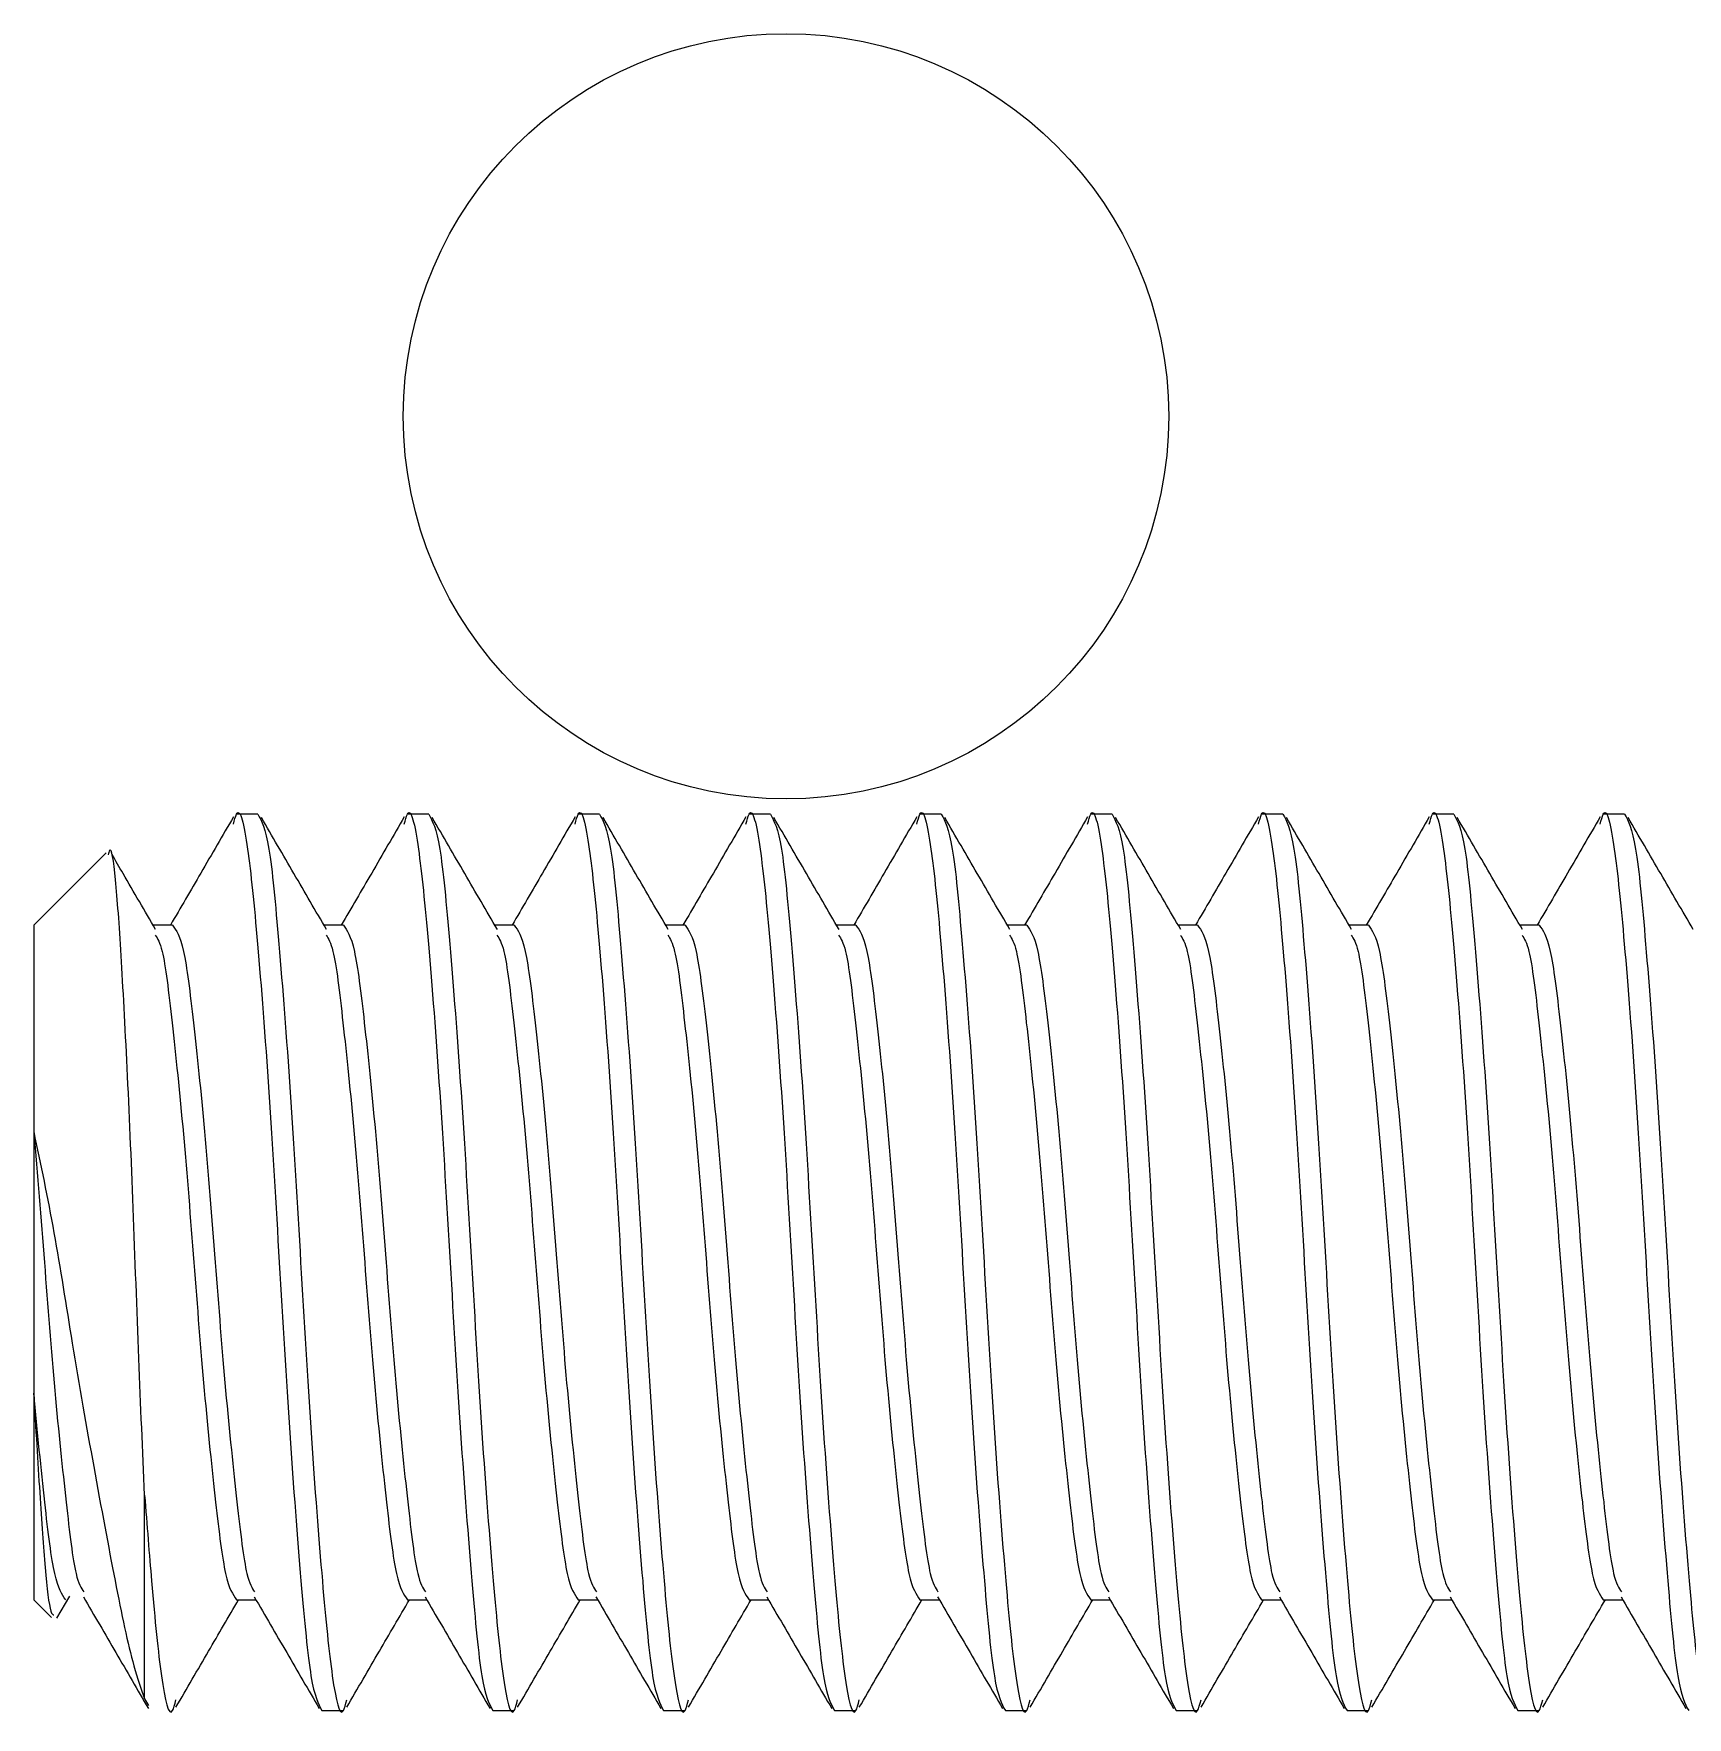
# Model space of a CAD drawing. Header units: inches. Extents: x -2.74 to 2.74, y -2.85 to 0.05.
# Drawn here: x -1.1995 to -0.897, y -1.0832 to -0.7752 of the extents above; entities that cross this region are included whole.
import ezdxf

# ---------------------------------------------------------------- set-up
doc = ezdxf.new("R2010")
doc.units = ezdxf.units.IN
doc.header["$LTSCALE"] = 0.5
doc.header["$MEASUREMENT"] = 0
doc.layers.add('Hardware', color=242, linetype='CONTINUOUS')
doc.layers.add('Mounting', color=4, linetype='CONTINUOUS')

msp = doc.modelspace()

# ---------------------------------------------------------------- linework, layer by layer
at = {"layer": 'Hardware', "linetype": 'Continuous', "lineweight": 25, "transparency": 16777216}
for p, q in [((-1.15846, -0.918), (-1.16236, -0.918)), ((-1.12721, -0.918), (-1.13111, -0.918)), ((-1.09596, -0.918), (-1.09986, -0.918)), ((-1.06471, -0.918), (-1.06861, -0.918)), ((-1.03346, -0.918), (-1.03736, -0.918)), ((-1.00221, -0.918), (-1.00611, -0.918)), ((-0.97096, -0.918), (-0.97486, -0.918)), ((-0.93971, -0.918), (-0.94361, -0.918)), ((-0.90846, -0.918), (-0.91236, -0.918)), ((-1.18623, -0.92505), (-1.19947, -0.9383)), ((-1.19947, -0.9383), (-1.19947, -0.97607)), ((-1.17408, -0.9383), (-1.17762, -0.9383)), ((-1.14283, -0.9383), (-1.14637, -0.9383)), ((-1.11158, -0.9383), (-1.11512, -0.9383)), ((-1.08033, -0.9383), (-1.08387, -0.9383)), ((-1.04908, -0.9383), (-1.05262, -0.9383)), ((-1.01783, -0.9383), (-1.02137, -0.9383)), ((-0.98658, -0.9383), (-0.99012, -0.9383)), ((-0.95533, -0.9383), (-0.95887, -0.9383)), ((-0.92408, -0.9383), (-0.92762, -0.9383)), ((-1.19947, -0.97607), (-1.19947, -1.02393)), ((-1.19947, -1.02393), (-1.19947, -1.0617)), ((-1.17918, -1.07984), (-1.17918, -1.04256)), ((-1.19947, -1.0617), (-1.19622, -1.06495)), ((-1.19521, -1.06509), (-1.19286, -1.06105)), ((-1.16236, -1.0617), (-1.15883, -1.0617)), ((-1.13111, -1.0617), (-1.12758, -1.0617)), ((-1.09986, -1.0617), (-1.09633, -1.0617)), ((-1.06861, -1.0617), (-1.06508, -1.0617)), ((-1.03736, -1.0617), (-1.03383, -1.0617)), ((-1.00611, -1.0617), (-1.00258, -1.0617)), ((-0.97486, -1.0617), (-0.97133, -1.0617)), ((-0.94361, -1.0617), (-0.94008, -1.0617)), ((-0.91236, -1.0617), (-0.90883, -1.0617)), ((-1.17918, -1.07984), (-1.1785, -1.08107)), ((-1.14674, -1.082), (-1.14283, -1.082)), ((-1.11549, -1.082), (-1.11158, -1.082)), ((-1.08424, -1.082), (-1.08033, -1.082)), ((-1.05299, -1.082), (-1.04908, -1.082)), ((-1.02174, -1.082), (-1.01783, -1.082)), ((-0.99049, -1.082), (-0.98658, -1.082)), ((-0.95924, -1.082), (-0.95533, -1.082)), ((-0.92799, -1.082), (-0.92408, -1.082))]:
    msp.add_line(p, q, dxfattribs=at)
for points, knots in [([(-1.16294, -0.91982), (-1.16275, -0.91909), (-1.16189, -0.91582), (-1.16032, -0.92287), (-1.15856, -0.94039), (-1.15643, -0.9678), (-1.15517, -0.98936), (-1.15455, -1)], [0, 0, 0, 0, 0.067414, 0.302889, 0.531012, 0.768551, 1, 1, 1, 1]), ([(-1.13169, -0.91982), (-1.1315, -0.91909), (-1.13064, -0.91582), (-1.12907, -0.92287), (-1.12731, -0.94039), (-1.12518, -0.9678), (-1.12392, -0.98936), (-1.1233, -1)], [0, 0, 0, 0, 0.067414, 0.302889, 0.531012, 0.768551, 1, 1, 1, 1]), ([(-1.10044, -0.91982), (-1.10025, -0.91909), (-1.09939, -0.91582), (-1.09782, -0.92287), (-1.09606, -0.94039), (-1.09393, -0.9678), (-1.09267, -0.98936), (-1.09205, -1)], [0, 0, 0, 0, 0.067414, 0.302888, 0.531012, 0.768551, 1, 1, 1, 1]), ([(-1.06919, -0.91982), (-1.069, -0.91909), (-1.06814, -0.91582), (-1.06657, -0.92287), (-1.06481, -0.94039), (-1.06269, -0.9678), (-1.06142, -0.98936), (-1.0608, -1)], [0, 0, 0, 0, 0.0674136, 0.3028885, 0.5310124, 0.768551, 1, 1, 1, 1]), ([(-1.03794, -0.91982), (-1.03775, -0.91909), (-1.03689, -0.91582), (-1.03532, -0.92287), (-1.03356, -0.94039), (-1.03144, -0.9678), (-1.03017, -0.98936), (-1.02955, -1)], [0, 0, 0, 0, 0.0674136, 0.3028885, 0.5310124, 0.768551, 1, 1, 1, 1]), ([(-1.00669, -0.91982), (-1.0065, -0.91909), (-1.00564, -0.91582), (-1.00407, -0.92287), (-1.00231, -0.94039), (-1.00019, -0.9678), (-0.99892, -0.98936), (-0.9983, -1)], [0, 0, 0, 0, 0.0674136, 0.3028885, 0.5310124, 0.768551, 1, 1, 1, 1]), ([(-0.97544, -0.91982), (-0.97525, -0.91909), (-0.97439, -0.91582), (-0.97282, -0.92287), (-0.97106, -0.94039), (-0.96893, -0.9678), (-0.96767, -0.98936), (-0.96705, -1)], [0, 0, 0, 0, 0.067414, 0.302889, 0.531012, 0.768551, 1, 1, 1, 1]), ([(-0.94419, -0.91982), (-0.944, -0.91909), (-0.94314, -0.91582), (-0.94157, -0.92287), (-0.93981, -0.94039), (-0.93768, -0.9678), (-0.93642, -0.98936), (-0.9358, -1)], [0, 0, 0, 0, 0.067414, 0.302889, 0.531012, 0.768551, 1, 1, 1, 1]), ([(-0.91294, -0.91982), (-0.91275, -0.91909), (-0.91189, -0.91582), (-0.91032, -0.92287), (-0.90856, -0.94039), (-0.90643, -0.9678), (-0.90517, -0.98936), (-0.90455, -1)], [0, 0, 0, 0, 0.067414, 0.302888, 0.531012, 0.768551, 1, 1, 1, 1]), ([(-1.16294, -0.9185), (-1.16492, -0.92192), (-1.16876, -0.92852), (-1.1726, -0.93512), (-1.17446, -0.9383)], [0, 0, 0, 0, 0.517873, 1, 1, 1, 1]), ([(-1.15846, -0.918), (-1.15777, -0.91926), (-1.15642, -0.92173), (-1.15466, -0.9407), (-1.15253, -0.96772), (-1.15127, -0.98933), (-1.15064, -1)], [0, 0, 0, 0, 0.2524966, 0.4971109, 0.7518203, 1, 1, 1, 1]), ([(-1.14591, -0.93908), (-1.1479, -0.93568), (-1.15187, -0.92885), (-1.15584, -0.92202), (-1.15783, -0.91861)], [0, 0, 0, 0, 0.499497, 1, 1, 1, 1]), ([(-1.13169, -0.9185), (-1.13367, -0.92192), (-1.13751, -0.92852), (-1.14135, -0.93512), (-1.14321, -0.9383)], [0, 0, 0, 0, 0.51786, 1, 1, 1, 1]), ([(-1.12721, -0.918), (-1.12652, -0.91926), (-1.12517, -0.92173), (-1.1234, -0.9407), (-1.12128, -0.96772), (-1.12002, -0.98933), (-1.11939, -1)], [0, 0, 0, 0, 0.2524967, 0.4971111, 0.7518207, 1, 1, 1, 1]), ([(-1.11466, -0.93908), (-1.11665, -0.93568), (-1.12062, -0.92885), (-1.12459, -0.92202), (-1.12658, -0.91861)], [0, 0, 0, 0, 0.499522, 1, 1, 1, 1]), ([(-1.10044, -0.9185), (-1.10242, -0.92192), (-1.10626, -0.92852), (-1.1101, -0.93512), (-1.11196, -0.9383)], [0, 0, 0, 0, 0.517847, 1, 1, 1, 1]), ([(-1.09596, -0.918), (-1.09527, -0.91926), (-1.09392, -0.92173), (-1.09216, -0.9407), (-1.09003, -0.96772), (-1.08877, -0.98933), (-1.08814, -1)], [0, 0, 0, 0, 0.2524967, 0.4971106, 0.7518208, 1, 1, 1, 1]), ([(-1.08341, -0.93908), (-1.0854, -0.93568), (-1.08937, -0.92885), (-1.09334, -0.92202), (-1.09533, -0.91861)], [0, 0, 0, 0, 0.499522, 1, 1, 1, 1]), ([(-1.06919, -0.9185), (-1.07118, -0.92192), (-1.07501, -0.92852), (-1.07885, -0.93512), (-1.08071, -0.9383)], [0, 0, 0, 0, 0.517873, 1, 1, 1, 1]), ([(-1.06471, -0.918), (-1.06402, -0.91926), (-1.06267, -0.92173), (-1.06091, -0.9407), (-1.05878, -0.96772), (-1.05752, -0.98933), (-1.05689, -1)], [0, 0, 0, 0, 0.2524967, 0.4971106, 0.7518208, 1, 1, 1, 1]), ([(-1.05216, -0.93908), (-1.05415, -0.93568), (-1.05812, -0.92885), (-1.06209, -0.92202), (-1.06408, -0.91861)], [0, 0, 0, 0, 0.499522, 1, 1, 1, 1]), ([(-1.03794, -0.9185), (-1.03992, -0.92192), (-1.04376, -0.92852), (-1.0476, -0.93512), (-1.04946, -0.9383)], [0, 0, 0, 0, 0.517873, 1, 1, 1, 1]), ([(-1.03346, -0.918), (-1.03277, -0.91926), (-1.03142, -0.92173), (-1.02966, -0.9407), (-1.02753, -0.96772), (-1.02627, -0.98933), (-1.02564, -1)], [0, 0, 0, 0, 0.252497, 0.497111, 0.751821, 1, 1, 1, 1]), ([(-1.02091, -0.93908), (-1.0229, -0.93568), (-1.02687, -0.92885), (-1.03084, -0.92202), (-1.03282, -0.91861)], [0, 0, 0, 0, 0.499522, 1, 1, 1, 1]), ([(-1.00669, -0.9185), (-1.00867, -0.92192), (-1.01251, -0.92852), (-1.01635, -0.93512), (-1.01821, -0.9383)], [0, 0, 0, 0, 0.517873, 1, 1, 1, 1]), ([(-1.00221, -0.918), (-1.00152, -0.91926), (-1.00017, -0.92173), (-0.99841, -0.9407), (-0.99628, -0.96772), (-0.99502, -0.98933), (-0.99439, -1)], [0, 0, 0, 0, 0.2524966, 0.4971109, 0.7518203, 1, 1, 1, 1]), ([(-0.98966, -0.93908), (-0.99165, -0.93568), (-0.99562, -0.92885), (-0.99959, -0.92202), (-1.00157, -0.91861)], [0, 0, 0, 0, 0.499509, 1, 1, 1, 1]), ([(-0.97544, -0.9185), (-0.97742, -0.92192), (-0.98126, -0.92852), (-0.9851, -0.93512), (-0.98696, -0.9383)], [0, 0, 0, 0, 0.517873, 1, 1, 1, 1]), ([(-0.97096, -0.918), (-0.97027, -0.91926), (-0.96892, -0.92173), (-0.96715, -0.9407), (-0.96503, -0.96772), (-0.96377, -0.98933), (-0.96314, -1)], [0, 0, 0, 0, 0.2524966, 0.4971109, 0.7518203, 1, 1, 1, 1]), ([(-0.95841, -0.93908), (-0.9604, -0.93568), (-0.96437, -0.92885), (-0.96834, -0.92202), (-0.97033, -0.91861)], [0, 0, 0, 0, 0.499522, 1, 1, 1, 1]), ([(-0.94419, -0.9185), (-0.94617, -0.92192), (-0.95001, -0.92852), (-0.95385, -0.93512), (-0.95571, -0.9383)], [0, 0, 0, 0, 0.51786, 1, 1, 1, 1]), ([(-0.93971, -0.918), (-0.93902, -0.91926), (-0.93767, -0.92173), (-0.93591, -0.9407), (-0.93378, -0.96772), (-0.93252, -0.98933), (-0.93189, -1)], [0, 0, 0, 0, 0.2524967, 0.4971106, 0.7518208, 1, 1, 1, 1]), ([(-0.92716, -0.93908), (-0.92915, -0.93568), (-0.93312, -0.92885), (-0.93709, -0.92202), (-0.93908, -0.91861)], [0, 0, 0, 0, 0.499522, 1, 1, 1, 1]), ([(-0.91294, -0.9185), (-0.91492, -0.92192), (-0.91876, -0.92852), (-0.9226, -0.93512), (-0.92446, -0.9383)], [0, 0, 0, 0, 0.517847, 1, 1, 1, 1]), ([(-0.90846, -0.918), (-0.90777, -0.91926), (-0.90642, -0.92173), (-0.90466, -0.9407), (-0.90253, -0.96772), (-0.90127, -0.98933), (-0.90064, -1)], [0, 0, 0, 0, 0.2524967, 0.4971106, 0.7518208, 1, 1, 1, 1]), ([(-0.89591, -0.93908), (-0.8979, -0.93568), (-0.90187, -0.92885), (-0.90584, -0.92202), (-0.90783, -0.91861)], [0, 0, 0, 0, 0.499522, 1, 1, 1, 1]), ([(-1.17918, -1.04256), (-1.17954, -1.03438), (-1.18028, -1.01772), (-1.18124, -0.98986), (-1.18235, -0.96394), (-1.1835, -0.94265), (-1.18447, -0.92907), (-1.1853, -0.92338), (-1.18577, -0.92511), (-1.18585, -0.92543)], [0, 0, 0, 0, 0.15997, 0.325852, 0.489437, 0.648619, 0.807817, 0.965162, 1, 1, 1, 1]), ([(-1.17716, -0.93908), (-1.17915, -0.93568), (-1.18181, -0.93111), (-1.18447, -0.92654), (-1.18514, -0.92538)], [0, 0, 0, 0, 0.746088, 1, 1, 1, 1]), ([(-1.17408, -0.9383), (-1.1734, -0.93924), (-1.17204, -0.9411), (-1.17029, -0.95528), (-1.16817, -0.97553), (-1.16628, -0.99982), (-1.16439, -1.02432), (-1.16225, -1.04452), (-1.16068, -1.05778), (-1.15954, -1.05954), (-1.15906, -1.06028)], [0, 0, 0, 0, 0.1311837, 0.258248, 0.3878303, 0.519516, 0.6484429, 0.7807844, 0.9078481, 1, 1, 1, 1]), ([(-1.14283, -0.9383), (-1.14215, -0.93924), (-1.14079, -0.9411), (-1.13904, -0.95528), (-1.13692, -0.97553), (-1.13503, -0.99982), (-1.13314, -1.02432), (-1.13101, -1.04452), (-1.12943, -1.05778), (-1.12829, -1.05954), (-1.12781, -1.06028)], [0, 0, 0, 0, 0.131184, 0.258248, 0.38783, 0.519516, 0.648443, 0.780784, 0.907848, 1, 1, 1, 1]), ([(-1.11158, -0.9383), (-1.11089, -0.93924), (-1.10954, -0.9411), (-1.10779, -0.95528), (-1.10567, -0.97553), (-1.10378, -0.99982), (-1.10188, -1.02432), (-1.09976, -1.04452), (-1.09818, -1.05778), (-1.09704, -1.05954), (-1.09655, -1.06028)], [0, 0, 0, 0, 0.131184, 0.258247, 0.38783, 0.519516, 0.648443, 0.780784, 0.907848, 1, 1, 1, 1]), ([(-1.08033, -0.9383), (-1.07964, -0.93924), (-1.07829, -0.9411), (-1.07654, -0.95528), (-1.07442, -0.97553), (-1.07253, -0.99982), (-1.07063, -1.02432), (-1.06851, -1.04452), (-1.06693, -1.05778), (-1.06579, -1.05954), (-1.06531, -1.06028)], [0, 0, 0, 0, 0.131184, 0.258248, 0.387831, 0.519516, 0.648443, 0.780784, 0.907849, 1, 1, 1, 1]), ([(-1.04908, -0.9383), (-1.04839, -0.93924), (-1.04704, -0.9411), (-1.04529, -0.95528), (-1.04317, -0.97553), (-1.04128, -0.99982), (-1.03939, -1.02432), (-1.03726, -1.04452), (-1.03568, -1.05778), (-1.03454, -1.05954), (-1.03406, -1.06028)], [0, 0, 0, 0, 0.131183, 0.258248, 0.38783, 0.519516, 0.648443, 0.780784, 0.907849, 1, 1, 1, 1]), ([(-1.01783, -0.9383), (-1.01715, -0.93924), (-1.01579, -0.9411), (-1.01404, -0.95528), (-1.01192, -0.97553), (-1.01003, -0.99982), (-1.00814, -1.02432), (-1.006, -1.04452), (-1.00443, -1.05778), (-1.00329, -1.05954), (-1.00281, -1.06028)], [0, 0, 0, 0, 0.1311837, 0.258248, 0.3878303, 0.519516, 0.6484429, 0.7807844, 0.9078481, 1, 1, 1, 1]), ([(-0.98658, -0.9383), (-0.9859, -0.93924), (-0.98454, -0.9411), (-0.98279, -0.95528), (-0.98067, -0.97553), (-0.97878, -0.99982), (-0.97689, -1.02432), (-0.97475, -1.04452), (-0.97318, -1.05778), (-0.97204, -1.05954), (-0.97156, -1.06028)], [0, 0, 0, 0, 0.1311837, 0.258248, 0.3878303, 0.519516, 0.6484429, 0.7807844, 0.9078481, 1, 1, 1, 1]), ([(-0.95533, -0.9383), (-0.95465, -0.93924), (-0.95329, -0.9411), (-0.95154, -0.95528), (-0.94942, -0.97553), (-0.94753, -0.99982), (-0.94564, -1.02432), (-0.94351, -1.04452), (-0.94193, -1.05778), (-0.94079, -1.05954), (-0.94031, -1.06028)], [0, 0, 0, 0, 0.131184, 0.258248, 0.38783, 0.519516, 0.648443, 0.780784, 0.907848, 1, 1, 1, 1]), ([(-0.92408, -0.9383), (-0.92339, -0.93924), (-0.92204, -0.9411), (-0.92029, -0.95528), (-0.91817, -0.97553), (-0.91628, -0.99982), (-0.91438, -1.02432), (-0.91226, -1.04452), (-0.91068, -1.05778), (-0.90954, -1.05954), (-0.90905, -1.06028)], [0, 0, 0, 0, 0.131184, 0.258247, 0.38783, 0.519516, 0.648443, 0.780784, 0.907848, 1, 1, 1, 1]), ([(-1.17723, -0.94011), (-1.1768, -0.94079), (-1.17572, -0.94251), (-1.17419, -0.95551), (-1.17206, -0.97567), (-1.17018, -1.00001), (-1.16829, -1.02429), (-1.16617, -1.04462), (-1.1644, -1.0589), (-1.16305, -1.06076), (-1.16236, -1.0617)], [0, 0, 0, 0, 0.082376, 0.210809, 0.344574, 0.47489, 0.605205, 0.738971, 0.867404, 1, 1, 1, 1]), ([(-1.14598, -0.94011), (-1.14555, -0.94079), (-1.14446, -0.94251), (-1.14294, -0.95551), (-1.14081, -0.97567), (-1.13893, -1.00001), (-1.13704, -1.02429), (-1.13491, -1.04462), (-1.13315, -1.0589), (-1.1318, -1.06076), (-1.13111, -1.0617)], [0, 0, 0, 0, 0.082377, 0.210809, 0.344575, 0.47489, 0.605206, 0.738971, 0.867404, 1, 1, 1, 1]), ([(-1.11473, -0.94011), (-1.1143, -0.94079), (-1.11321, -0.94251), (-1.11169, -0.95551), (-1.10956, -0.97567), (-1.10768, -1.00001), (-1.10579, -1.02429), (-1.10366, -1.04462), (-1.1019, -1.0589), (-1.10055, -1.06076), (-1.09986, -1.0617)], [0, 0, 0, 0, 0.082377, 0.210809, 0.344575, 0.47489, 0.605206, 0.738971, 0.867404, 1, 1, 1, 1]), ([(-1.08348, -0.94011), (-1.08305, -0.94079), (-1.08197, -0.94251), (-1.08044, -0.95551), (-1.07831, -0.97567), (-1.07643, -1.00001), (-1.07454, -1.02429), (-1.07241, -1.04462), (-1.07065, -1.0589), (-1.0693, -1.06076), (-1.06861, -1.0617)], [0, 0, 0, 0, 0.0823763, 0.2108088, 0.3445749, 0.4748902, 0.6052054, 0.7389719, 0.8674043, 1, 1, 1, 1]), ([(-1.05223, -0.94011), (-1.0518, -0.94079), (-1.05072, -0.94251), (-1.04919, -0.95551), (-1.04706, -0.97567), (-1.04517, -1.00001), (-1.04329, -1.02429), (-1.04116, -1.04462), (-1.0394, -1.0589), (-1.03805, -1.06076), (-1.03736, -1.0617)], [0, 0, 0, 0, 0.082376, 0.210809, 0.344574, 0.47489, 0.605205, 0.738972, 0.867404, 1, 1, 1, 1]), ([(-1.02098, -0.94011), (-1.02055, -0.94079), (-1.01947, -0.94251), (-1.01794, -0.95551), (-1.01581, -0.97567), (-1.01392, -1.00001), (-1.01204, -1.02429), (-1.00991, -1.04462), (-1.00815, -1.0589), (-1.0068, -1.06076), (-1.00611, -1.0617)], [0, 0, 0, 0, 0.082376, 0.210809, 0.344574, 0.47489, 0.605205, 0.738972, 0.867404, 1, 1, 1, 1]), ([(-0.98973, -0.94011), (-0.9893, -0.94079), (-0.98821, -0.94251), (-0.98669, -0.95551), (-0.98456, -0.97567), (-0.98268, -1.00001), (-0.98079, -1.02429), (-0.97867, -1.04462), (-0.9769, -1.0589), (-0.97555, -1.06076), (-0.97486, -1.0617)], [0, 0, 0, 0, 0.0823768, 0.2108092, 0.3445747, 0.4748899, 0.6052056, 0.7389715, 0.8674038, 1, 1, 1, 1]), ([(-0.95848, -0.94011), (-0.95805, -0.94079), (-0.95696, -0.94251), (-0.95544, -0.95551), (-0.95331, -0.97567), (-0.95143, -1.00001), (-0.94954, -1.02429), (-0.94741, -1.04462), (-0.94565, -1.0589), (-0.9443, -1.06076), (-0.94361, -1.0617)], [0, 0, 0, 0, 0.082377, 0.210809, 0.344575, 0.47489, 0.605206, 0.738971, 0.867404, 1, 1, 1, 1]), ([(-0.92723, -0.94011), (-0.9268, -0.94079), (-0.92571, -0.94251), (-0.92419, -0.95551), (-0.92206, -0.97567), (-0.92018, -1.00001), (-0.91829, -1.02429), (-0.91616, -1.04462), (-0.9144, -1.0589), (-0.91305, -1.06076), (-0.91236, -1.0617)], [0, 0, 0, 0, 0.082377, 0.210809, 0.344575, 0.47489, 0.605206, 0.738971, 0.867404, 1, 1, 1, 1]), ([(-1.19947, -0.97607), (-1.1982, -0.98208), (-1.19566, -0.99408), (-1.19233, -1.01583), (-1.18838, -1.0382), (-1.18447, -1.05909), (-1.18167, -1.07273), (-1.17983, -1.07796), (-1.17918, -1.07984)], [0, 0, 0, 0, 0.161334, 0.322267, 0.505625, 0.69876, 0.891787, 1, 1, 1, 1]), ([(-1.19947, -0.97607), (-1.19882, -0.98398), (-1.19752, -0.99965), (-1.19564, -1.02437), (-1.1935, -1.04451), (-1.19193, -1.05779), (-1.19079, -1.05954), (-1.19031, -1.06028)], [0, 0, 0, 0, 0.215113, 0.42572, 0.641904, 0.849467, 1, 1, 1, 1]), ([(-1.15455, -1), (-1.15393, -1.01067), (-1.15267, -1.03228), (-1.15054, -1.0593), (-1.14878, -1.07827), (-1.14742, -1.08074), (-1.14674, -1.082)], [0, 0, 0, 0, 0.24818, 0.50289, 0.747504, 1, 1, 1, 1]), ([(-1.15064, -1), (-1.15002, -1.01064), (-1.14876, -1.0322), (-1.14663, -1.05961), (-1.14488, -1.07716), (-1.14329, -1.08419), (-1.14241, -1.08081), (-1.1422, -1.08001)], [0, 0, 0, 0, 0.229987, 0.466025, 0.692707, 0.926694, 1, 1, 1, 1]), ([(-1.1233, -1), (-1.12268, -1.01067), (-1.12141, -1.03228), (-1.11929, -1.0593), (-1.11753, -1.07827), (-1.11617, -1.08074), (-1.11549, -1.082)], [0, 0, 0, 0, 0.24818, 0.50289, 0.747504, 1, 1, 1, 1]), ([(-1.11939, -1), (-1.11877, -1.01064), (-1.11751, -1.0322), (-1.11538, -1.05961), (-1.11363, -1.07716), (-1.11204, -1.08419), (-1.11116, -1.08081), (-1.11095, -1.08001)], [0, 0, 0, 0, 0.229987, 0.466025, 0.692708, 0.926695, 1, 1, 1, 1]), ([(-1.09205, -1), (-1.09143, -1.01067), (-1.09017, -1.03228), (-1.08804, -1.0593), (-1.08628, -1.07827), (-1.08492, -1.08074), (-1.08424, -1.082)], [0, 0, 0, 0, 0.248179, 0.50289, 0.747504, 1, 1, 1, 1]), ([(-1.08814, -1), (-1.08752, -1.01064), (-1.08626, -1.0322), (-1.08413, -1.05961), (-1.08238, -1.07716), (-1.08079, -1.08419), (-1.07991, -1.08081), (-1.0797, -1.08001)], [0, 0, 0, 0, 0.229987, 0.466025, 0.692708, 0.926695, 1, 1, 1, 1]), ([(-1.0608, -1), (-1.06018, -1.01067), (-1.05892, -1.03228), (-1.05679, -1.0593), (-1.05503, -1.07827), (-1.05368, -1.08074), (-1.05299, -1.082)], [0, 0, 0, 0, 0.2481796, 0.5028901, 0.7475035, 1, 1, 1, 1]), ([(-1.05689, -1), (-1.05627, -1.01064), (-1.05501, -1.0322), (-1.05288, -1.05961), (-1.05113, -1.07716), (-1.04954, -1.08419), (-1.04866, -1.08081), (-1.04845, -1.08001)], [0, 0, 0, 0, 0.229987, 0.466025, 0.692708, 0.926695, 1, 1, 1, 1]), ([(-1.02955, -1), (-1.02893, -1.01067), (-1.02767, -1.03228), (-1.02554, -1.0593), (-1.02378, -1.07827), (-1.02243, -1.08074), (-1.02174, -1.082)], [0, 0, 0, 0, 0.2481796, 0.5028901, 0.7475035, 1, 1, 1, 1]), ([(-1.02564, -1), (-1.02502, -1.01064), (-1.02376, -1.0322), (-1.02163, -1.05961), (-1.01987, -1.07716), (-1.01829, -1.08419), (-1.01741, -1.08081), (-1.0172, -1.08001)], [0, 0, 0, 0, 0.229987, 0.466025, 0.692708, 0.926694, 1, 1, 1, 1]), ([(-0.9983, -1), (-0.99768, -1.01067), (-0.99642, -1.03228), (-0.99429, -1.0593), (-0.99253, -1.07827), (-0.99117, -1.08074), (-0.99049, -1.082)], [0, 0, 0, 0, 0.24818, 0.50289, 0.747503, 1, 1, 1, 1]), ([(-0.99439, -1), (-0.99377, -1.01064), (-0.99251, -1.0322), (-0.99038, -1.05961), (-0.98863, -1.07716), (-0.98704, -1.08419), (-0.98616, -1.08081), (-0.98595, -1.08001)], [0, 0, 0, 0, 0.229987, 0.466025, 0.692707, 0.926694, 1, 1, 1, 1]), ([(-0.96705, -1), (-0.96643, -1.01067), (-0.96517, -1.03228), (-0.96304, -1.0593), (-0.96128, -1.07827), (-0.95992, -1.08074), (-0.95924, -1.082)], [0, 0, 0, 0, 0.24818, 0.50289, 0.747504, 1, 1, 1, 1]), ([(-0.96314, -1), (-0.96252, -1.01064), (-0.96126, -1.0322), (-0.95913, -1.05961), (-0.95738, -1.07716), (-0.95579, -1.08419), (-0.95491, -1.08081), (-0.9547, -1.08001)], [0, 0, 0, 0, 0.229987, 0.466025, 0.692707, 0.926694, 1, 1, 1, 1]), ([(-0.9358, -1), (-0.93518, -1.01067), (-0.93391, -1.03228), (-0.93179, -1.0593), (-0.93003, -1.07827), (-0.92867, -1.08074), (-0.92799, -1.082)], [0, 0, 0, 0, 0.24818, 0.50289, 0.747504, 1, 1, 1, 1]), ([(-0.93189, -1), (-0.93127, -1.01064), (-0.93001, -1.0322), (-0.92788, -1.05961), (-0.92613, -1.07716), (-0.92454, -1.08419), (-0.92366, -1.08081), (-0.92345, -1.08001)], [0, 0, 0, 0, 0.229987, 0.466025, 0.692708, 0.926695, 1, 1, 1, 1]), ([(-0.90455, -1), (-0.90393, -1.01067), (-0.90267, -1.03228), (-0.90054, -1.0593), (-0.89878, -1.07827), (-0.89742, -1.08074), (-0.89674, -1.082)], [0, 0, 0, 0, 0.24818, 0.50289, 0.747504, 1, 1, 1, 1]), ([(-0.90064, -1), (-0.90002, -1.01064), (-0.89876, -1.0322), (-0.89663, -1.05961), (-0.89488, -1.07716), (-0.89329, -1.08419), (-0.89241, -1.08081), (-0.8922, -1.08001)], [0, 0, 0, 0, 0.229987, 0.466025, 0.692708, 0.926695, 1, 1, 1, 1]), ([(-1.19947, -1.02393), (-1.1991, -1.03029), (-1.19834, -1.04301), (-1.19736, -1.05658), (-1.19651, -1.06434), (-1.19596, -1.06445), (-1.19576, -1.06449)], [0, 0, 0, 0, 0.2809985, 0.5619957, 0.8433681, 1, 1, 1, 1]), ([(-1.19361, -1.0617), (-1.1943, -1.06074), (-1.19565, -1.05886), (-1.19741, -1.04489), (-1.19878, -1.03096), (-1.19947, -1.02393)], [0, 0, 0, 0, 0.33825, 0.665878, 1, 1, 1, 1]), ([(-1.17918, -1.04256), (-1.17875, -1.04803), (-1.17765, -1.06208), (-1.17613, -1.0771), (-1.17454, -1.08419), (-1.17366, -1.08081), (-1.17345, -1.08001)], [0, 0, 0, 0, 0.213187, 0.547203, 0.891984, 1, 1, 1, 1]), ([(-1.19037, -1.0612), (-1.18839, -1.0646), (-1.18443, -1.07139), (-1.18048, -1.0782), (-1.1785, -1.0816)], [0, 0, 0, 0, 0.499705, 1, 1, 1, 1]), ([(-1.17345, -1.08139), (-1.17146, -1.07798), (-1.16765, -1.07141), (-1.16383, -1.06485), (-1.16199, -1.0617)], [0, 0, 0, 0, 0.52048, 1, 1, 1, 1]), ([(-1.15912, -1.0612), (-1.15714, -1.0646), (-1.15318, -1.07139), (-1.14923, -1.0782), (-1.14725, -1.0816)], [0, 0, 0, 0, 0.499705, 1, 1, 1, 1]), ([(-1.1422, -1.08139), (-1.14022, -1.07798), (-1.1364, -1.07141), (-1.13258, -1.06485), (-1.13074, -1.0617)], [0, 0, 0, 0, 0.520467, 1, 1, 1, 1]), ([(-1.12787, -1.0612), (-1.12589, -1.0646), (-1.12193, -1.07139), (-1.11798, -1.0782), (-1.116, -1.0816)], [0, 0, 0, 0, 0.499718, 1, 1, 1, 1]), ([(-1.11095, -1.08139), (-1.10897, -1.07798), (-1.10515, -1.07141), (-1.10133, -1.06485), (-1.09949, -1.0617)], [0, 0, 0, 0, 0.520467, 1, 1, 1, 1]), ([(-1.09662, -1.0612), (-1.09464, -1.0646), (-1.09068, -1.07139), (-1.08673, -1.0782), (-1.08475, -1.0816)], [0, 0, 0, 0, 0.499718, 1, 1, 1, 1]), ([(-1.0797, -1.08139), (-1.07772, -1.07798), (-1.0739, -1.07141), (-1.07008, -1.06485), (-1.06824, -1.0617)], [0, 0, 0, 0, 0.52048, 1, 1, 1, 1]), ([(-1.06537, -1.0612), (-1.06339, -1.0646), (-1.05943, -1.07139), (-1.05548, -1.0782), (-1.0535, -1.0816)], [0, 0, 0, 0, 0.49973, 1, 1, 1, 1]), ([(-1.04845, -1.08139), (-1.04646, -1.07798), (-1.04265, -1.07141), (-1.03883, -1.06485), (-1.03699, -1.0617)], [0, 0, 0, 0, 0.52048, 1, 1, 1, 1]), ([(-1.03412, -1.0612), (-1.03214, -1.0646), (-1.02818, -1.07139), (-1.02423, -1.0782), (-1.02225, -1.0816)], [0, 0, 0, 0, 0.49973, 1, 1, 1, 1]), ([(-1.0172, -1.08139), (-1.01521, -1.07798), (-1.0114, -1.07141), (-1.00758, -1.06485), (-1.00574, -1.0617)], [0, 0, 0, 0, 0.52048, 1, 1, 1, 1]), ([(-1.00287, -1.0612), (-1.00089, -1.0646), (-0.99693, -1.07139), (-0.99298, -1.0782), (-0.991, -1.0816)], [0, 0, 0, 0, 0.499705, 1, 1, 1, 1]), ([(-0.98595, -1.08139), (-0.98397, -1.07798), (-0.98015, -1.07141), (-0.97633, -1.06485), (-0.97449, -1.0617)], [0, 0, 0, 0, 0.520493, 1, 1, 1, 1]), ([(-0.97162, -1.0612), (-0.96964, -1.0646), (-0.96568, -1.07139), (-0.96173, -1.0782), (-0.95975, -1.0816)], [0, 0, 0, 0, 0.499705, 1, 1, 1, 1]), ([(-0.9547, -1.08139), (-0.95272, -1.07798), (-0.9489, -1.07141), (-0.94508, -1.06485), (-0.94324, -1.0617)], [0, 0, 0, 0, 0.520467, 1, 1, 1, 1]), ([(-0.94037, -1.0612), (-0.93839, -1.0646), (-0.93443, -1.07139), (-0.93048, -1.0782), (-0.9285, -1.0816)], [0, 0, 0, 0, 0.499718, 1, 1, 1, 1]), ([(-0.92345, -1.08139), (-0.92147, -1.07798), (-0.91765, -1.07141), (-0.91383, -1.06485), (-0.91199, -1.0617)], [0, 0, 0, 0, 0.52048, 1, 1, 1, 1]), ([(-0.90912, -1.0612), (-0.90714, -1.0646), (-0.90318, -1.07139), (-0.89923, -1.0782), (-0.89725, -1.0816)], [0, 0, 0, 0, 0.499718, 1, 1, 1, 1])]:
    msp.add_open_spline(points, degree=3, knots=knots, dxfattribs=at)
at = {"layer": 'Mounting', "linetype": 'Continuous', "lineweight": 25, "transparency": 16777216}
msp.add_circle((-1.06186, -0.8452), 0.07, dxfattribs=at)

doc.saveas('drawing.dxf')
